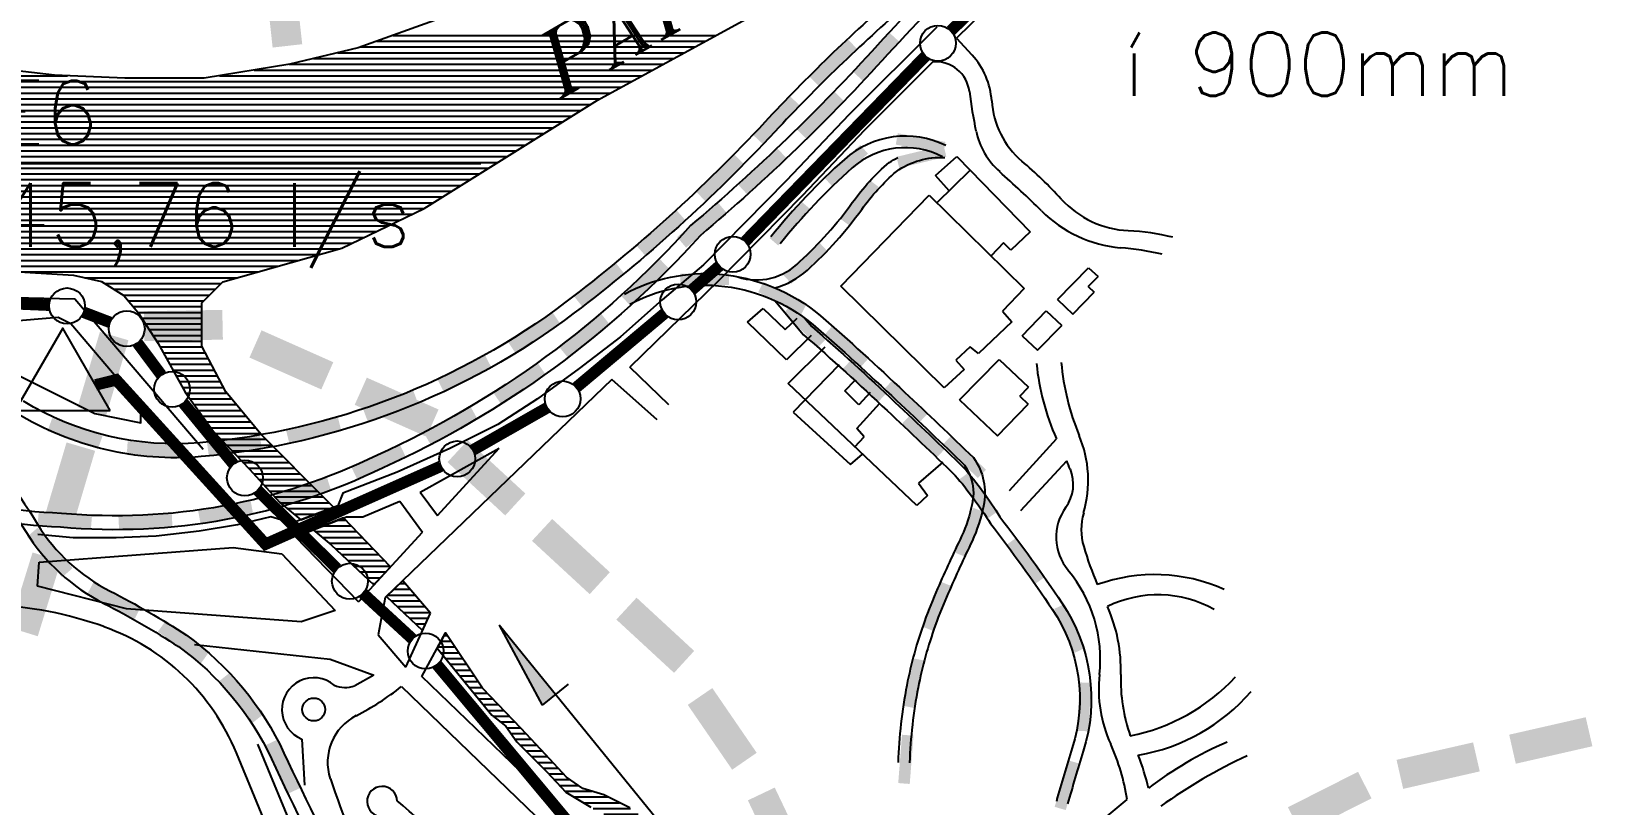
# Model space of a CAD drawing. Extents: x 578289 to 593263, y 7501070 to 7511782.
# Drawn here: x 586259 to 587624, y 7505713 to 7506383 of the extents above; entities that cross this region are included whole.
import ezdxf

# ---------------------------------------------------------------- set-up
doc = ezdxf.new("R2010")
doc.units = 0
doc.header["$LTSCALE"] = 170
doc.header["$MEASUREMENT"] = 0
doc.linetypes.add('HIDDEN', pattern=[0.375, 0.25, -0.125])
doc.layers.get('0').update_dxf_attribs({"linetype": 'CONTINUOUS'})
for name, color, linetype in [('ESTACAO', 5, 'CONTINUOUS'), ('HATCH', 4, 'CONTINUOUS'), ('L-FERREA', 6, 'CONTINUOUS'), ('LIMITE-BACIA', 3, 'CONTINUOUS'), ('LIMITE-PROJETO', 1, 'CONTINUOUS'), ('RIO', 4, 'CONTINUOUS'), ('RUA', 7, 'CONTINUOUS'), ('TEXTO', 5, 'CONTINUOUS')]:
    doc.layers.add(name, color=color, linetype=linetype)
doc.styles.add('GOTHICI', font='ITALICT8.SHX', dxfattribs={"height": 1.641651})
doc.styles.get("Standard").update_dxf_attribs({"font": 'ROMANSBR.SHX'})

# ---------------------------------------------------------------- blocks, each defined once
blk = doc.blocks.new('*X7')
at = {"color": 0}
for p, q in [((586558.1, 7506375), (586843, 7506375)), ((586572, 7506380), (586852.1, 7506380)), ((586503.2, 7506360), (586815.4, 7506360)), ((586524.3, 7506365), (586824.6, 7506365)), ((586544.2, 7506370), (586833.8, 7506370)), ((586451.8, 7506350), (586797, 7506350)), ((586481.8, 7506355), (586806.2, 7506355)), ((585773.1, 7506345), (586289.9, 7506345)), ((585777.4, 7506340), (586778.7, 7506340)), ((585781.8, 7506335), (586769.5, 7506335)), ((586421.8, 7506345), (586787.9, 7506345)), ((585786.1, 7506330), (586760.3, 7506330)), ((585790.4, 7506325), (586751.1, 7506325)), ((585795.7, 7506320), (586742.9, 7506320)), ((585801.1, 7506315), (586734.9, 7506315)), ((585806.5, 7506310), (586726.9, 7506310)), ((585812, 7506305), (586719, 7506305)), ((585817.4, 7506300), (586711, 7506300)), ((585822.9, 7506295), (586703, 7506295)), ((585829.5, 7506290), (586695, 7506290)), ((585837, 7506285), (586687, 7506285)), ((585844.5, 7506280), (586679, 7506280)), ((585852, 7506275), (586671.1, 7506275)), ((585859.2, 7506270), (586663.1, 7506270)), ((585865.5, 7506265), (586655.1, 7506265)), ((585871.8, 7506260), (586647.1, 7506260)), ((585878, 7506255), (586639.1, 7506255)), ((585884.3, 7506250), (586631.1, 7506250)), ((585890.5, 7506245), (586623.2, 7506245)), ((585901.8, 7506240), (586615.2, 7506240)), ((585914.3, 7506235), (586607.2, 7506235)), ((585926.9, 7506230), (586599.2, 7506230)), ((585939.5, 7506225), (586588.8, 7506225)), ((585952.1, 7506220), (586578.4, 7506220)), ((585964.7, 7506215), (586568.1, 7506215)), ((585977.2, 7506210), (586557.7, 7506210)), ((585989.8, 7506205), (586547.3, 7506205)), ((586009, 7506200), (586536.9, 7506200)), ((586033.1, 7506195), (586525.7, 7506195)), ((586057.3, 7506190), (586508, 7506190)), ((586081.4, 7506185), (586490.3, 7506185)), ((586130, 7506180), (586472.6, 7506180)), ((586249.8, 7506175), (586454.9, 7506175)), ((586304.9, 7506170), (586437.2, 7506170)), ((586322.3, 7506165), (586423.1, 7506165)), ((586330.1, 7506160), (586418.1, 7506160)), ((586337.9, 7506155), (586413.1, 7506155)), ((586342.6, 7506150), (586408.1, 7506150)), ((586346.9, 7506145), (586406.4, 7506145)), ((586351.1, 7506140), (586406.4, 7506140)), ((586354.4, 7506135), (586406.4, 7506135)), ((586357.6, 7506130), (586406.4, 7506130)), ((586360.9, 7506125), (586406.4, 7506125)), ((586364.1, 7506120), (586406.4, 7506120)), ((586367.4, 7506115), (586406.4, 7506115)), ((586370.3, 7506110), (586406.7, 7506110)), ((586373.1, 7506105), (586409.4, 7506105)), ((586375.8, 7506100), (586412, 7506100)), ((586378.5, 7506095), (586414.6, 7506095)), ((586381.3, 7506090), (586417.2, 7506090)), ((586384, 7506085), (586419.8, 7506085)), ((586386.8, 7506080), (586422.5, 7506080)), ((586389.5, 7506075), (586425.1, 7506075)), ((586392.4, 7506070), (586428.1, 7506070)), ((586396, 7506065), (586432.2, 7506065)), ((586399.6, 7506060), (586436.4, 7506060)), ((586403.2, 7506055), (586440.5, 7506055)), ((586406.8, 7506050), (586444.7, 7506050)), ((586410.4, 7506045), (586448.8, 7506045)), ((586414, 7506040), (586453, 7506040)), ((586418, 7506035), (586457.1, 7506035)), ((586422.8, 7506030), (586462, 7506030)), ((586427.6, 7506025), (586467, 7506025)), ((586432.4, 7506020), (586472, 7506020)), ((586437.2, 7506015), (586476.9, 7506015)), ((586442, 7506010), (586481.9, 7506010)), ((586446.8, 7506005), (586486.9, 7506005)), ((586451.4, 7506000), (586491.9, 7506000)), ((586455.9, 7505995), (586496.9, 7505995)), ((586460.4, 7505990), (586501.8, 7505990)), ((586464.9, 7505985), (586506.8, 7505985)), ((586469.5, 7505980), (586511.8, 7505980)), ((586474.1, 7505975), (586516.8, 7505975)), ((586480.2, 7505970), (586518.2, 7505970)), ((586486.3, 7505965), (586505, 7505965))]:
    blk.add_line(p, q, dxfattribs=at)
blk = doc.blocks.new('C')
at = {"layer": 'LIMITE-BACIA'}
blk.add_solid([(-33.9, -12.9), (-34, 12.9), (34.2, -12.6), (34, 13.2)], dxfattribs=at)
blk = doc.blocks.new('E')
at = {"layer": 'L-FERREA'}
blk.add_solid([(-22.9, -6), (-22.9, 6), (23.4, -6), (23.4, 6)], dxfattribs=at)
blk = doc.blocks.new('E2')
at = {"layer": 'L-FERREA'}
blk.add_solid([(-21, 5), (-21, -5), (21, 5), (21, -5)], dxfattribs=at)
blk = doc.blocks.new('*X13')
at = {"color": 0}
for p, q in [((586504.7, 7505950), (586540.6, 7505950)), ((586511.9, 7505955), (586535.8, 7505955)), ((586524.6, 7505960), (586531.1, 7505960)), ((586510.8, 7505945), (586545.4, 7505945)), ((586516.9, 7505940), (586550.1, 7505940)), ((586522.5, 7505935), (586554.9, 7505935)), ((586527.8, 7505930), (586559.7, 7505930)), ((586533.1, 7505925), (586564.4, 7505925)), ((586538.4, 7505920), (586569.2, 7505920)), ((586543.8, 7505915), (586565.8, 7505915)), ((586549.1, 7505910), (586561.2, 7505910)), ((586554.4, 7505905), (586556.7, 7505905)), ((586572.9, 7505900), (586586.8, 7505900)), ((586578.1, 7505905), (586582.5, 7505905)), ((586567.7, 7505895), (586591.1, 7505895)), ((586570.4, 7505890), (586595.4, 7505890)), ((586575.7, 7505885), (586599.8, 7505885)), ((586581, 7505880), (586604.1, 7505880)), ((586586.4, 7505875), (586602.6, 7505875)), ((586591.7, 7505870), (586600.3, 7505870)), ((586597, 7505865), (586597.9, 7505865)), ((586613.6, 7505855), (586622.4, 7505855)), ((586616.4, 7505860), (586619.1, 7505860)), ((586610.9, 7505850), (586625.7, 7505850)), ((586613.5, 7505845), (586629.1, 7505845)), ((586617.5, 7505840), (586632.4, 7505840)), ((586621.6, 7505835), (586635.7, 7505835)), ((586625.7, 7505830), (586639.1, 7505830)), ((586629.8, 7505825), (586642.4, 7505825)), ((586633.9, 7505820), (586645.8, 7505820)), ((586637.9, 7505815), (586649.1, 7505815)), ((586642, 7505810), (586653.7, 7505810)), ((586646.1, 7505805), (586658.5, 7505805)), ((586650.2, 7505800), (586663.3, 7505800)), ((586654.2, 7505795), (586668.1, 7505795)), ((586658.7, 7505790), (586672.9, 7505790)), ((586665.1, 7505785), (586677.7, 7505785)), ((586670.8, 7505780), (586682.5, 7505780)), ((586674.3, 7505775), (586687.2, 7505775)), ((586677.8, 7505770), (586691.9, 7505770)), ((586682.1, 7505765), (586696.6, 7505765)), ((586687.1, 7505760), (586701.3, 7505760)), ((586692.1, 7505755), (586706, 7505755)), ((586697.1, 7505750), (586710.6, 7505750)), ((586702.1, 7505745), (586715.3, 7505745)), ((586707, 7505740), (586719.9, 7505740)), ((586711.6, 7505735), (586725.7, 7505735)), ((586716.2, 7505730), (586732.8, 7505730)), ((586720.9, 7505725), (586744.4, 7505725)), ((586728.6, 7505720), (586758.4, 7505720)), ((586737, 7505715), (586768.4, 7505715)), ((586745.6, 7505710), (586777.9, 7505710)), ((586754.8, 7505705), (586784.4, 7505705)), ((586765.2, 7505700), (586790.3, 7505700)), ((586775, 7505695), (586793.6, 7505695)), ((586779.9, 7505690), (586797, 7505690)), ((586783.2, 7505685), (586800.3, 7505685)), ((586786.5, 7505680), (586802.1, 7505680)), ((586789.1, 7505675), (586803.5, 7505675)), ((586790.7, 7505670), (586804.9, 7505670)), ((586792.3, 7505665), (586806.3, 7505665)), ((586793.9, 7505660), (586807.7, 7505660)), ((586795.5, 7505655), (586808.6, 7505655)), ((586797.1, 7505650), (586809.4, 7505650)), ((586798.3, 7505645), (586810.2, 7505645)), ((586798.9, 7505640), (586811, 7505640)), ((586799.6, 7505635), (586811.8, 7505635)), ((586800.3, 7505630), (586812.6, 7505630)), ((586801.2, 7505625), (586813.4, 7505625)), ((586802.6, 7505620), (586814.6, 7505620)), ((586804, 7505615), (586815.8, 7505615)), ((586805.4, 7505610), (586817.1, 7505610)), ((586806.8, 7505605), (586818.4, 7505605)), ((586808.3, 7505600), (586819.7, 7505600)), ((586810, 7505595), (586820.9, 7505595)), ((586811.8, 7505590), (586822.2, 7505590)), ((586813.5, 7505585), (586823.5, 7505585)), ((586815.3, 7505580), (586824.8, 7505580)), ((586817, 7505575), (586826.1, 7505575)), ((586818.7, 7505570), (586827.3, 7505570)), ((586820.2, 7505565), (586828.6, 7505565)), ((586821.7, 7505560), (586829.9, 7505560)), ((586823.1, 7505555), (586831.2, 7505555)), ((586824.6, 7505550), (586832.6, 7505550)), ((586826.1, 7505545), (586834, 7505545)), ((586827.6, 7505540), (586835.4, 7505540)), ((586829.1, 7505535), (586836.8, 7505535)), ((586830.6, 7505530), (586838.6, 7505530)), ((586832.1, 7505525), (586840.8, 7505525)), ((586833.6, 7505520), (586843, 7505520)), ((586835.1, 7505515), (586845.2, 7505515)), ((586836.6, 7505510), (586847.4, 7505510)), ((586838.2, 7505505), (586849.6, 7505505)), ((586839.9, 7505500), (586851.8, 7505500)), ((586841.6, 7505495), (586854.1, 7505495)), ((586843.3, 7505490), (586856.5, 7505490)), ((586845, 7505485), (586858.9, 7505485)), ((586846.7, 7505480), (586861.3, 7505480)), ((586849.4, 7505475), (586863.6, 7505475)), ((586852.4, 7505470), (586866, 7505470)), ((586855.4, 7505465), (586869.9, 7505465)), ((586858.4, 7505460), (586874.5, 7505460)), ((586861.5, 7505455), (586879.2, 7505455)), ((586864.5, 7505450), (586883.9, 7505450)), ((586867.6, 7505445), (586888.4, 7505445)), ((586870.7, 7505440), (586892.6, 7505440)), ((586873.7, 7505435), (586896.8, 7505435)), ((586880.4, 7505430), (586901.1, 7505430)), ((586887.9, 7505425), (586904.4, 7505425)), ((586895, 7505420), (586907.5, 7505420)), ((586898.6, 7505415), (586910.5, 7505415)), ((586902.2, 7505410), (586914.1, 7505410)), ((586905.8, 7505405), (586920.6, 7505405)), ((586909.5, 7505400), (586929.1, 7505400)), ((586913.8, 7505395), (586948.1, 7505395)), ((586918.7, 7505390), (586974.2, 7505390)), ((586964.2, 7505380), (586993.4, 7505380)), ((586986.2, 7505375), (586997.7, 7505375)), ((586993.6, 7505370), (587000.1, 7505370)), ((586996.8, 7505365), (587000, 7505365)), ((586991.8, 7505350), (586999.2, 7505350)), ((586994.6, 7505355), (586999.8, 7505355)), ((586995.7, 7505360), (586999.9, 7505360)), ((586986.1, 7505340), (586996.4, 7505340)), ((586988.9, 7505345), (586997.8, 7505345)), ((586979.6, 7505325), (586990.2, 7505325)), ((586981.4, 7505330), (586992.9, 7505330)), ((586983.2, 7505335), (586994.9, 7505335)), ((586974, 7505310), (586982.3, 7505310)), ((586975.9, 7505315), (586984.9, 7505315)), ((586977.7, 7505320), (586987.6, 7505320)), ((586966.7, 7505295), (586975.5, 7505295)), ((586969.2, 7505300), (586977.8, 7505300)), ((586971.7, 7505305), (586980, 7505305)), ((586961.7, 7505285), (586971.1, 7505285)), ((586964.2, 7505290), (586973.3, 7505290)), ((586954.2, 7505270), (586964.4, 7505270)), ((586956.7, 7505275), (586966.6, 7505275)), ((586959.2, 7505280), (586968.9, 7505280)), ((586946.9, 7505255), (586957.7, 7505255)), ((586949.3, 7505260), (586959.9, 7505260)), ((586951.7, 7505265), (586962.2, 7505265)), ((586942, 7505245), (586953.2, 7505245)), ((586944.4, 7505250), (586955.5, 7505250)), ((586934.8, 7505230), (586946.6, 7505230)), ((586937.2, 7505235), (586948.8, 7505235)), ((586939.6, 7505240), (586951, 7505240)), ((586928.7, 7505215), (586939.9, 7505215)), ((586930.4, 7505220), (586942.1, 7505220)), ((586932.4, 7505225), (586944.3, 7505225)), ((586923.7, 7505200), (586933.2, 7505200)), ((586925.4, 7505205), (586935.4, 7505205)), ((586927.1, 7505210), (586937.6, 7505210)), ((586920.4, 7505190), (586928.7, 7505190)), ((586922.1, 7505195), (586931, 7505195)), ((586918.6, 7505180), (586923.9, 7505180)), ((586918.7, 7505185), (586926.5, 7505185))]:
    blk.add_line(p, q, dxfattribs=at)

msp = doc.modelspace()

# ---------------------------------------------------------------- linework, layer by layer
at = {"layer": 'ESTACAO'}
for p, q in [((586664.2, 7505868.9), (586701.4, 7505799.7)), ((586828.8, 7505666.2), (586664.2, 7505868.9)), ((586724, 7505817.9), (586701.4, 7505799.7))]:
    msp.add_line(p, q, dxfattribs=at)
at = {"layer": 'ESTACAO', "const_width": 10}
for points in [[(587055.5, 7506384), (587143.9, 7506469.9)], [(586877.3, 7506201.5), (587033.5, 7506362.1)], [(586830.9, 7506159.3), (586854.8, 7506180.1)], [(586164.3, 7506150.9), (586274, 7506146.2)], [(586304.1, 7506140), (586326.9, 7506131.3)], [(586731, 7506075), (586807.3, 7506139)], [(586350.7, 7506113.3), (586371.3, 7506085.8)], [(586390.5, 7506061.3), (586433.8, 7506008.5)], [(586641.2, 7506020.6), (586705.6, 7506057.3)], [(586454.8, 7505985.6), (586523.6, 7505917.9)], [(586546.1, 7505896.4), (586588.9, 7505857)], [(586610.3, 7505834.5), (586765.3, 7505648.8)]]:
    msp.add_lwpolyline(points, dxfattribs=at)
at = {"layer": 'ESTACAO'}
msp.add_lwpolyline([(586327.1, 7506054.9), (586286, 7506126.2), (586244.8, 7506055)], close=True, dxfattribs=at)
at = {"layer": 'ESTACAO', "linetype": 'HIDDEN', "const_width": 10}
msp.add_lwpolyline([(586314.3, 7506077.1), (586332.2, 7506081.5), (586461.6, 7505939.1), (586613.5, 7506006.6)], dxfattribs=at)
at = {"layer": 'ESTACAO'}
for centre in [(587044.3, 7506373.2), (586866.5, 7506190.3), (586289.6, 7506145.6), (586819.2, 7506149), (586341.4, 7506125.8), (586380.6, 7506073.3), (586719.1, 7506065), (586627.7, 7506013), (586443.7, 7505996.5), (586534.7, 7505907), (586600.3, 7505846.5)]:
    msp.add_circle(centre, 15.5, dxfattribs=at)
msp.add_solid([(586701.4, 7505799.7), (586712.7, 7505808.8), (586664.2, 7505868.9)], dxfattribs=at)
at = {"layer": 'L-FERREA'}
for points in [[(587945.8, 7506955), (587350.3, 7506631.1), (587252, 7506578.3, 0.016923), (587173.2, 7506532.5, 0.054479), (586991.8, 7506371.4, -0.033655), (586830, 7506215.2, -0.103845), (586558.5, 7506016.2, -0.137415), (586284.7, 7505965.8, -0.11942), (586052.4, 7506032.3, -0.022735), (585969.1, 7506084.8), (585888.7, 7506142.3), (585753, 7506227.5, 0.00194), (585595.3, 7506343.1), (585517.7, 7506400.8, 0.11016), (585228.9, 7506523.4, -0.009082), (585112.2, 7506547.1, -0.118352), (584874.7, 7506663, -0.062192), (584844.9, 7506694.6), (584730.6, 7506805.2), (584544.8, 7506979.9), (584497.8, 7507027), (584381.9, 7507136), (583863, 7507621.9)], [(587951.4, 7506944.4), (587356, 7506620.5), (587257.6, 7506567.7, 0.016859), (587179.8, 7506522.5, 0.054401), (587000.7, 7506363.4, -0.033531), (586838.4, 7506206.6, -0.103537), (586563.6, 7506005.3, -0.137185), (586283.9, 7505953.8, -0.119275), (586046.4, 7506021.9, -0.022754), (585962.2, 7506075), (585882, 7506132.3), (585746.3, 7506217.6, 0.001946), (585588.2, 7506333.5), (585510.7, 7506391.1, 0.110121), (585226.7, 7506511.6, -0.009082), (585109.6, 7506535.4, -0.118352), (584867.1, 7506653.7, -0.060808), (584835.8, 7506686.7), (584722.3, 7506796.5), (584536.5, 7506971.3), (584489.5, 7507018.4), (584373.7, 7507127.3)], [(587991, 7507004.9), (587584.2, 7506782.3), (587310, 7506631.5, 0.054714), (587078.6, 7506483.4, -0.027923), (587008.8, 7506415.5, 0.026261), (586894.2, 7506304.7, -0.0432), (586721.9, 7506149, -0.141509), (586404.7, 7506027, -0.159905), (586251.9, 7506062.9, 0.09356)], [(587996.7, 7506994.4), (587589.9, 7506771.8), (587315.5, 7506620.9, 0.054586), (587086.8, 7506474.6, -0.027667), (587016.7, 7506406.4, 0.026261), (586903, 7506296.5, -0.0432), (586729.2, 7506139.5, -0.141509), (586405.8, 7506015, -0.159905), (586245.7, 7506052.7, 0.093306)], [(587051.2, 7506284.5, 0.306517), (586963.3, 7506272.6, 0.041679), (586899.6, 7506205.5, 0.064787)], [(587048.2, 7506274.8, 0.312592), (586969.9, 7506265.1, 0.041481), (586907.7, 7506199.5, 0.064787)], [(586870.8, 7506170.7, 0.287425), (586924.6, 7506184, 0.051998), (586970.1, 7506235.1, -0.059384), (587002.1, 7506270, -0.010306), (587009.4, 7506274.1, -0.170381)], [(586903, 7506161.2, 0.11956), (586931.3, 7506176.6, 0.051998), (586978.2, 7506229.2, -0.058813), (587008.3, 7506262.1, -0.169838), (587050.2, 7506274.2, -0.169838)], [(586772.6, 7506155.8, -0.146249), (586854.8, 7506173.1, -0.154568), (586942.5, 7506137, -0.011301), (587015.3, 7506070.9, -0.005089), (587075, 7506014.1, -0.216853), (587083.7, 7505972.1, -0.059757), (587073.9, 7505941.8, 0.00819), (587053.2, 7505896.7, 0.016457), (587042, 7505868.7, 0.039263), (587027.1, 7505814.8, 0.038512), (587019.7, 7505749.7, 0.038512)], [(586777.4, 7506147, -0.146249), (586854, 7506163.1, -0.154412), (586936, 7506129.4, -0.011296), (587008.4, 7506063.6, -0.005036), (587067.4, 7506007.5, -0.212735), (587073.9, 7505974.1, -0.05994), (587064.8, 7505946, 0.008178), (587044, 7505900.7, 0.016457), (587032.6, 7505872.1, 0.039263), (587017.3, 7505816.7, 0.038512), (587009.7, 7505750, 0.038512)], [(586902.9, 7506150.3), (586927.8, 7506120.6, -0.011347), (587000.2, 7506054.9, -0.005051), (587059.2, 7505998.7, -0.040624), (587089.7, 7505957.1, -0.016918), (587143.4, 7505882.7, -0.228115), (587160.7, 7505762.6, 0.008504), (587146.9, 7505716.2, 0.01261)], [(586928.7, 7506135.2), (586935, 7506127.7, -0.011253), (587007, 7506062.2, -0.005076), (587066.5, 7506005.6, -0.040541), (587098, 7505962.8, -0.016819), (587151.7, 7505888.3, -0.228115), (587170.2, 7505759.6, 0.008414), (587156.7, 7505714, 0.01261)], [(586198.3, 7506050.1, -0.003473), (586200, 7506048, -0.028506), (586264.1, 7505956.3, 0.137861), (586327, 7505898.4, -0.027307), (586393, 7505860.2, -0.12941), (586477.6, 7505758.1, 0.014697), (586541, 7505631.3, 0.061984)], [(586189.1, 7506042.3, -0.003302), (586190.7, 7506040.5, -0.028473), (586253.8, 7505950, 0.137861), (586321.6, 7505887.7, -0.027214), (586386.2, 7505850.3, -0.129153), (586466.7, 7505753.1, 0.014697), (586530.4, 7505625.7, 0.061984)]]:
    msp.add_lwpolyline(points, format="xyb", dxfattribs=at)
at = {"layer": 'RIO'}
for points in [[(587673.6, 7507049.5), (587601.5, 7507019.9), (587527.9, 7506988.2), (587448.6, 7506942), (587379.3, 7506901.7), (587312.9, 7506859.9), (587248, 7506813), (587187.4, 7506769.7), (587129.7, 7506725.1), (587086.4, 7506689), (587048.9, 7506655.8), (587011.4, 7506616.9), (586981.1, 7506585.9), (586943.6, 7506558.5), (586896, 7506528.2), (586845.5, 7506493.6), (586789.2, 7506461.9), (586727.2, 7506436), (586542, 7506369.2), (586482.6, 7506355.1), (586408.3, 7506342.8), (586339.8, 7506342.8), (586278.7, 7506345.5), (586203.7, 7506354.1)], [(586252.9, 7506174.9), (586295.1, 7506172.2), (586319.6, 7506166.7), (586338.7, 7506154.5), (586351, 7506140.2), (586368.7, 7506112.9), (586391.9, 7506070.7), (586416.4, 7506036.7), (586447.7, 7506004), (586473.6, 7505975.4), (586492.3, 7505960.2), (586520.7, 7505970.9), (586516.3, 7505975.5), (586457.6, 7506034.4), (586427.1, 7506071.2), (586406.4, 7506110.7), (586406.4, 7506148.3), (586424.5, 7506166.4), (586527.7, 7506195.6), (586599.2, 7506230), (586749.3, 7506324), (586906.5, 7506409.6)], [(586604.6, 7505879.4), (586580.5, 7505907.3), (586566.4, 7505893.7), (586597.7, 7505864.4), (586604.6, 7505879.4)], [(586777.2, 7505710.6), (586754.7, 7505721.8), (586736.5, 7505727.4), (586722.5, 7505737.2), (586704.2, 7505756.9), (586683.2, 7505779.3), (586649.6, 7505814.3), (586617.6, 7505862.2), (586610.3, 7505848.9), (586657.6, 7505790.8), (586669.9, 7505781.3), (586679.4, 7505767.7), (586705.3, 7505741.8), (586721.7, 7505724.1), (586743.5, 7505711.2)]]:
    msp.add_lwpolyline(points, dxfattribs=at)
msp.add_lwpolyline([(586569.8, 7505919.4), (586529.3, 7505961.9), (586502.9, 7505951.5), (586518.6, 7505938.6), (586555.6, 7505903.9)], close=True, dxfattribs=at)
at = {"layer": 'RUA', "linetype": 'CONTINUOUS'}
for p, q in [((587110.2, 7506427.1), (587060.5, 7506377.5)), ((587060.5, 7506377.5), (587073.8, 7506363.1)), ((587040, 7506357.1), (586980.7, 7506297.8)), ((586980.7, 7506297.8), (586926.8, 7506241.2)), ((587042.3, 7506258.7), (587060.7, 7506275.1)), ((587060.7, 7506275.1), (587072.1, 7506263.1)), ((587053.9, 7506245.3), (587042.3, 7506258.7)), ((587043.3, 7506235), (587072.1, 7506263.1)), ((587072.1, 7506263.1), (587124.1, 7506209.7)), ((586926.8, 7506241.2), (586854.2, 7506167.2)), ((586960.2, 7506162.8), (587036.7, 7506241.5)), ((587036.7, 7506241.5), (587119.1, 7506160.6)), ((587124.1, 7506209.7), (587107.5, 7506193.8)), ((587101, 7506200.3), (587090.3, 7506188.9)), ((587107.5, 7506193.8), (587101, 7506200.3)), ((587147.8, 7506151), (587174.8, 7506178.7)), ((587174.6, 7506162.3), (587183.1, 7506171)), ((587174.8, 7506178.7), (587183.1, 7506171)), ((586854.2, 7506167.2), (586777.3, 7506092.6)), ((587049.7, 7506074.7), (586960.2, 7506162.8)), ((587119.1, 7506160.6), (587100.3, 7506141.1)), ((587161.2, 7506138.4), (587179.8, 7506157.4)), ((587174.6, 7506162.3), (587179.8, 7506157.4)), ((586879.2, 7506131.4), (586892.7, 7506143.4)), ((586892.7, 7506143.4), (586911.8, 7506125)), ((587100.3, 7506141.1), (587108.2, 7506131.7)), ((587117.2, 7506119.7), (587138.2, 7506141.2)), ((587138.2, 7506141.2), (587151.7, 7506128.6)), ((587147.8, 7506151), (587161.2, 7506138.4)), ((586913.2, 7506098.8), (586879.2, 7506131.4)), ((586911.8, 7506125), (586922.4, 7506134.9)), ((587108.2, 7506131.7), (587079.4, 7506104.3)), ((587130.7, 7506107.1), (587151.7, 7506128.6)), ((586934.5, 7506120), (586913.2, 7506098.8)), ((587117.2, 7506119.7), (587130.7, 7506107.1)), ((586914.6, 7506078.3), (586946.5, 7506110.1)), ((587072.1, 7506110.1), (587059.8, 7506098.5)), ((587079.4, 7506104.3), (587072.1, 7506110.1)), ((586811.2, 7506059.8), (586777.3, 7506092.6)), ((586958.6, 7506094.5), (586918.9, 7506053.5)), ((587067.1, 7506090.6), (587049.7, 7506074.7)), ((587059.8, 7506098.5), (587067.1, 7506090.6)), ((587062.9, 7506064.1), (587097.2, 7506099.2)), ((587097.2, 7506099.2), (587122.8, 7506075.2)), ((586761.7, 7506081.9), (586565.4, 7505892.8)), ((586801, 7506046.9), (586761.7, 7506081.9)), ((587025.9, 7505972.7), (586914.6, 7506078.3)), ((586963.5, 7506071.9), (586972.7, 7506081.1)), ((587115.2, 7506067.3), (587122.8, 7506075.2)), ((586975.6, 7506059.8), (586963.5, 7506071.9)), ((586974.1, 7506039.3), (586994, 7506061.3)), ((586985.5, 7506070.5), (586975.6, 7506059.8)), ((587062.9, 7506064.1), (587095.9, 7506033.1)), ((587095.9, 7506033.1), (587122.6, 7506060.4)), ((587115.2, 7506067.3), (587122.6, 7506060.4)), ((586918.9, 7506053.5), (586968.5, 7506008.2)), ((586972.4, 7506023.4), (586980.5, 7506032.2)), ((586980.5, 7506032.2), (586974.1, 7506039.3)), ((586595.5, 7505984.3), (586664, 7506022.2)), ((586610.6, 7505963.9), (586664, 7506022.2)), ((587106.3, 7505985.7), (587147, 7506030.5)), ((586968.5, 7506008.2), (586979, 7506017.2)), ((587048.5, 7506010.3), (587027.3, 7505991.9)), ((587116.1, 7505968.2), (587155.9, 7506011.2)), ((587027.3, 7505991.9), (587035.1, 7505981.2)), ((586595.5, 7505984.3), (586610.6, 7505963.9)), ((587035.1, 7505981.2), (587025.9, 7505972.7)), ((586545.8, 7505962.8), (586577.9, 7505976.4)), ((586577.9, 7505976.4), (586597.5, 7505949.6)), ((586487.6, 7505945.4), (586531.8, 7505962.8)), ((586531.8, 7505962.8), (586545.8, 7505962.8)), ((586542.2, 7505889.2), (586487.6, 7505945.4)), ((586542.2, 7505889.2), (586597.5, 7505949.6)), ((586264, 7505902.6), (586265.4, 7505923.6)), ((586265.4, 7505923.6), (586433.6, 7505936.2)), ((586433.6, 7505936.2), (586475.7, 7505930.6)), ((586475.7, 7505930.6), (586522, 7505881.6)), ((586341.1, 7505883), (586264, 7505902.6)), ((586492.5, 7505871.8), (586341.1, 7505883)), ((586565.4, 7505892.8), (586559.1, 7505860.5)), ((586522, 7505881.6), (586492.5, 7505871.8)), ((586583.3, 7505832.6), (586604.6, 7505879.4)), ((586559.1, 7505860.5), (586583.3, 7505832.6)), ((586597, 7505824.3), (586617.6, 7505862.2)), ((586400, 7505852.1), (586517.7, 7505839.5)), ((586517.7, 7505839.5), (586555.6, 7505825.5)), ((586555.6, 7505825.5), (586538.9, 7505816.2)), ((586579.4, 7505815.7), (586704.2, 7505695.2)), ((586729.5, 7505696.6), (586597, 7505824.3)), ((586530.6, 7505582.3), (586454.9, 7505765.9)), ((586493.1, 7505770.2), (586495.3, 7505730.2)), ((586512.1, 7505574.7), (586436.4, 7505758.3))]:
    msp.add_line(p, q, dxfattribs=at)
for points in [[(586407.7, 7506021), (586296.4, 7506151.4), (586229, 7506153), (586192, 7506154.6), (586137, 7506160.8), (586014, 7506185.8), (585919.2, 7506217.4), (585842.1, 7506265.3), (585794, 7506307), (585657.5, 7506448.2), (585585.3, 7506491.5), (585548.4, 7506496.3), (585516.3, 7506507.5), (585455.3, 7506546), (585394.4, 7506554.5)], [(587043.2, 7506387.1), (586967.1, 7506311.1), (586913.2, 7506254.4), (586841.2, 7506181.1), (586805.3, 7506150.7), (586769.3, 7506118.9), (586733.3, 7506091.3), (586697.4, 7506065), (586662.8, 7506042.9), (586621.3, 7506022.1), (586575.6, 7506001.4), (586528.6, 7505983.4), (586524.4, 7505972.4), (586484.3, 7505957.2), (586466.3, 7505962.7), (586437.3, 7505955.8), (586404.1, 7505950.3), (586366.7, 7505946.1), (586332.2, 7505944.7), (586294.8, 7505944.7), (586264.4, 7505947.5)]]:
    msp.add_lwpolyline(points, dxfattribs=at)
msp.add_lwpolyline([(585784.2, 7506284.7), (585766.6, 7506283), (585762.3, 7506277.1), (585776.7, 7506259.5), (585872.3, 7506206.1), (585969.6, 7506170.4), (586136.5, 7506128), (586218, 7506100), (586313.7, 7506052.2), (586353.5, 7506044.2), (586353.5, 7506058.8), (586293, 7506129.9), (586281.8, 7506135.5), (586237.2, 7506131.8), (586152.2, 7506141.4), (586017.6, 7506168.7), (585902.5, 7506211.6)], close=True, dxfattribs=at)
msp.add_circle((586503.4, 7505795.8), 9.91, dxfattribs=at)
for centre, radius, start, end in [((586426.7, 7505502.5), 1049.2, 349.8836, 349.8836), ((587026.1, 7506319), 64.9, 3.7471, 42.677), ((587042.3, 7506327.7), 29.5, 6.9435, 94.4091), ((587460.9, 7506378.7), 392.2, 186.9435, 191.9938), ((587166, 7506328.2), 75.3, 183.7471, 229.4133), ((587141.2, 7506310.7), 65.3, 191.9938, 228.3233), ((586858.7, 7505969.5), 397.1, 42.5659, 49.4133), ((586445.7, 7505529.5), 980.6, 45.4097, 48.3233), ((587213.5, 7506295.3), 84.6, 222.5659, 267.0621), ((587212.9, 7506307.8), 112.3, 225.4097, 264.5857), ((587198.6, 7506004.3), 206.7, 76.2165, 87.0621), ((587173.5, 7505892.4), 305, 77.6643, 84.5857), ((587339.2, 7506116.2), 210.5, 185.6072, 204.0368), ((587360.4, 7506114.6), 210, 184.9131, 202.7616), ((587073.5, 7505994.3), 101, 343.8786, 22.7616), ((586854.2, 7505878.7), 329.5, 22.3867, 23.7125), ((587127.3, 7505991.1), 34.3, 324.1844, 22.3867), ((587191.1, 7505945.1), 44.4, 144.1844, 219.9093), ((587221.1, 7505951.6), 52.6, 163.8786, 196.1214), ((587447.8, 7506017.1), 288.5, 196.1214, 203.067), ((587064.7, 7505839.4), 120.3, 353.6235, 39.9093), ((587232.3, 7505765), 147.7, 66.0173, 109.7638), ((586208.8, 7505549.6), 337.4, 70.4872, 87.3213), ((587235, 7505795.6), 99.6, 60.7907, 116.0897), ((587070.3, 7505830.6), 132.5, 358.0325, 24.2393), ((586256.4, 7505684), 194.7, 22.4154, 70.4872), ((586503.4, 7505795.8), 27.6, 50.1331, 247.9625), ((586530.9, 7505838.9), 24, 245.8923, 289.3257), ((586430.2, 7506004.8), 240.9, 297.159, 308.2769), ((587297.6, 7505813.4), 114, 173.6235, 204.7124), ((587346.9, 7505821.1), 144.2, 178.0325, 199.525), ((587176.8, 7505940.4), 171, 281.5341, 317.1379), ((587190, 7505919.9), 166, 279.6652, 319.2451), ((586560.9, 7505750), 45.5, 117.159, 198.2017), ((587035.9, 7505693), 174, 8.1948, 24.7124), ((587420.4, 7505474.7), 318.6, 113.2195, 127.4633), ((587061.4, 7505692.4), 168.9, 11.996, 22.1829), ((587501.6, 7505345.6), 451.7, 114.7696, 125.8028), ((587092.8, 7505924.9), 605.3, 198.2017, 208.0195), ((586562.7, 7505716.1), 13.1, 1.2997, 270.9086), ((586446.4, 7505552.2), 209.1, 37.1183, 51.7574), ((586752.2, 7506235.6), 689.9, 293.4499, 311.3668)]:
    msp.add_arc(centre, radius, start, end, dxfattribs=at)
at = {"layer": 'TEXTO'}
msp.add_line((586165.4, 7506269.1), (586648.2, 7506269.1), dxfattribs=at)

# ---------------------------------------------------------------- block references
at = {"layer": 'HATCH'}
for name in ['*X7', '*X13']:
    msp.add_blockref(name, (0, 0), dxfattribs=at)
at = {"layer": 'L-FERREA'}
for name, p, rotation in [('E', (586953.6, 7506356.7), 224.0750697216557), ('E', (586991, 7506361.6), 227.5793792181054), ('E', (586904.4, 7506306.8), 226.7267714128123), ('E', (586942.7, 7506310.9), 225.1898832874383), ('E2', (587029.3, 7506286.5), 169.6885054474076), ('E', (586892.3, 7506262.3), 222.8003873567711), ('E2', (586964.7, 7506267.2), 222.0249506132324), ('E2', (587030, 7506274.8), 13.53402500929097), ('E', (586855.7, 7506256.6), 224.4458309260193), ('E2', (586976.2, 7506235), 53.20643518905076), ('E', (586804.5, 7506208.9), 221.4796593112807), ('E', (586840, 7506215.8), 220.4108914261041), ('E2', (586915.8, 7506217.1), 229.3055229562785), ('E2', (586929.3, 7506182.8), 42.85069621037982), ('E', (586750.9, 7506163.9), 218.5134876965421), ('E', (586790.8, 7506166.1), 223.7440784058282), ('E2', (586842.1, 7506168.6), 0.2055143624814715), ('E2', (586909.6, 7506152.6), 333.4754156818771), ('E2', (586929.2, 7506128.4), 314.7461066941171), ('E', (586694.6, 7506122.3), 213.6394006422639), ('E', (586738.2, 7506119.9), 218.8838440000645), ('E2', (586965.1, 7506110.4), 318.128370327225), ('E', (586634.3, 7506086.9), 207.1543532065626), ('E', (586681.9, 7506078.3), 214.0236095943008), ('E2', (586980.5, 7506080.2), 317.2895001986122), ('E2', (587016.6, 7506062.9), 316.9051219432336), ('E', (586570.3, 7506058.5), 200.6693057708613), ('E', (586296.8, 7506034.9), 160.4401067955417), ('E', (586503.6, 7506037.5), 194.18425833516), ('E', (586622.3, 7506041.7), 209.1633751885371), ('E2', (587031.5, 7506032.3), 316.4524907900174), ('E', (586434.9, 7506024.3), 187.6992108994589), ('E2', (587067.3, 7506014.6), 315.9140474880836), ('E', (586365.1, 7506020.7), 176.0020633235738), ('E', (586559.9, 7506010.2), 205.9195573853913), ('E', (586495, 7505983.9), 198.2375271628816), ('E2', (587079.4, 7505981.4), 306.1917606171868), ('E', (586287.9, 7505959.5), 175.1914364953527), ('E', (586357.8, 7505958.3), 182.8734667178624), ('E', (586427.3, 7505966.5), 190.555496940372), ('E2', (587071.7, 7505949.3), 247.8791408309442), ('E', (586274.5, 7505932), 310.8710326305604), ('E2', (587120.3, 7505924.6), 305.9055527498849), ('E', (586330, 7505890.1), 332.5391707954543), ('E2', (587043, 7505885.4), 248.0805721679767), ('E2', (587158.5, 7505866.1), 295.0802511204942), ('E', (586390.4, 7505854.7), 324.1550340077457), ('E', (586440.8, 7505806.5), 308.3868994194363), ('E2', (587023.9, 7505818.5), 258.6203077099133), ('E2', (587170.9, 7505798.1), 267.3897120344267), ('E2', (587016.5, 7505752.6), 265.5269899207624), ('E', (586476.4, 7505746.5), 295.1358030040488), ('E2', (587156.1, 7505730.2), 253.8022504647202)]:
    msp.add_blockref(name, p, dxfattribs=dict(at, rotation=rotation))
at = {"layer": 'LIMITE-PROJETO'}
for p, rotation in [((586476.7, 7506404.8), 276.0603191523908), ((586390.3, 7506128.5), 0.743559620468819), ((586320.9, 7506086.7), 73.2254932205185), ((586483.9, 7506098.7), 335.7927380697292), ((586575.1, 7506057.7), 335.7927380697292), ((586292, 7505990.9), 73.2254932205185), ((586652.9, 7505996.5), 317.0162448580833), ((586726.1, 7505928.3), 317.0162448580833), ((586262.1, 7505895.5), 72.53103684940548), ((586799.2, 7505860.1), 317.0162448580833), ((586857.2, 7505779), 304.17062078575), ((587575.3, 7505768.8), 12.59118863367824), ((587477.7, 7505747), 12.59118863367824), ((587383.8, 7505714.8), 26.57465422742965), ((586905.7, 7505691.9), 295.2353428396588)]:
    msp.add_blockref('C', p, dxfattribs=dict(at, rotation=rotation))

# ---------------------------------------------------------------- texts
at = {"layer": 'RIO', "style": 'GOTHICI'}
msp.add_text('PARAIBA', height=55, rotation=30.1052, dxfattribs=at).set_placement((586716.9, 7506325.2))
at = {"layer": 'TEXTO'}
for s, p in [('%%237 900mm', (587204.8, 7506327.6)), ('EE6', (586180.3, 7506285.6)), ('445,76 l/s', (586180.3, 7506196.9))]:
    msp.add_text(s, height=55, dxfattribs=at).set_placement(p)

doc.saveas('drawing.dxf')
